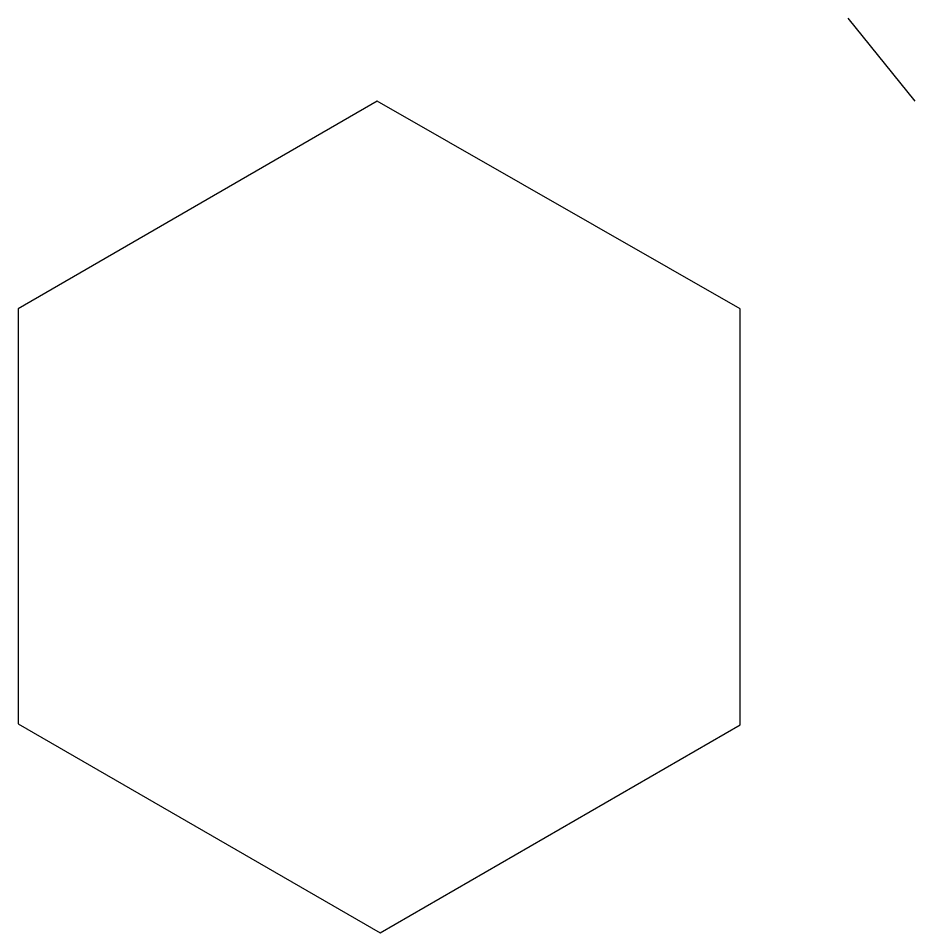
# Model space of a CAD drawing. Header units: millimetres. Extents: x -100 to 116, y 50 to 270.
import ezdxf

# ---------------------------------------------------------------- set-up
doc = ezdxf.new("R2010")
doc.units = ezdxf.units.MM
doc.layers.get('0').update_dxf_attribs({"linetype": 'CONTINUOUS'})

msp = doc.modelspace()

# ---------------------------------------------------------------- linework, layer by layer
msp.add_line((100, 270), (116.09, 250))
msp.add_lwpolyline([(-100, 200), (-100, 100), (-12.8, 49.7), (74, 99.8), (74, 200), (-13.5, 250)], close=True)

doc.saveas('drawing.dxf')
